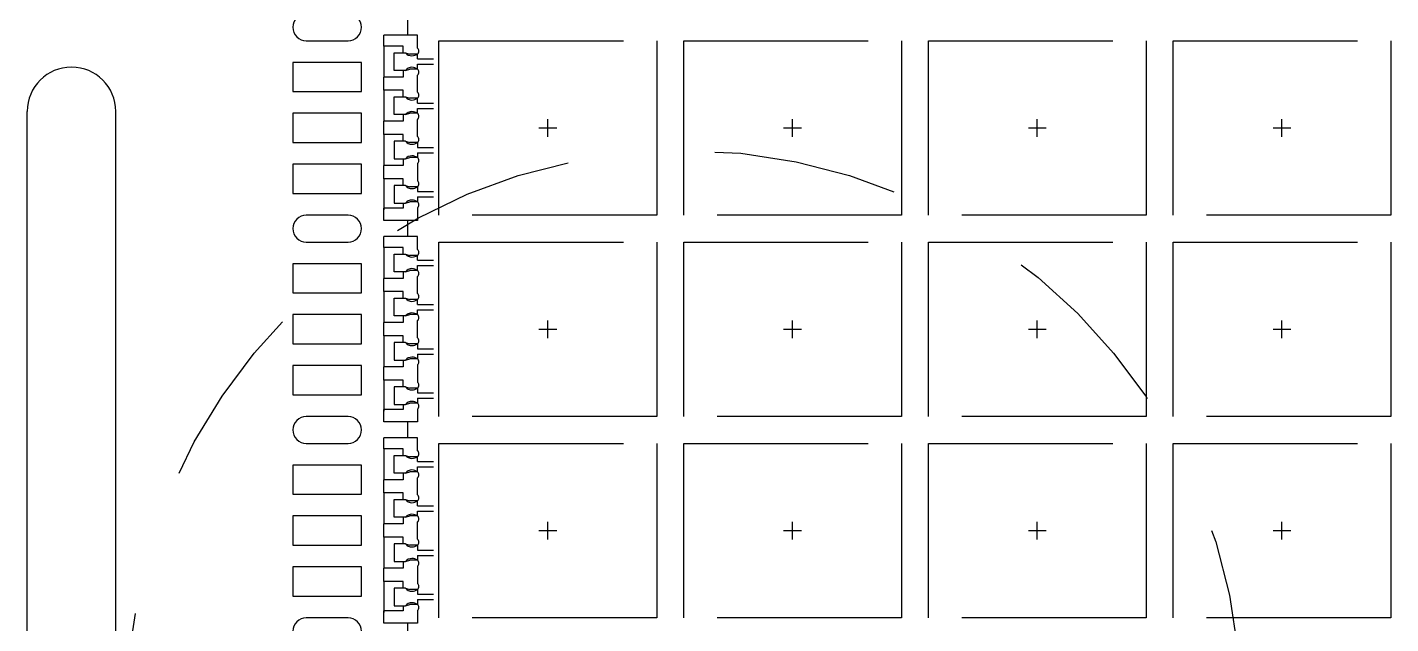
# Model space of a CAD drawing. Header units: millimetres. Extents: x -1.93 to 4.89, y -2.06 to 2.17.
# Drawn here: x -1.929 to -1.005, y -1.496 to -1.092 of the extents above; entities that cross this region are included whole.
import ezdxf

# ---------------------------------------------------------------- set-up
doc = ezdxf.new("R2010")
doc.units = ezdxf.units.MM
doc.header["$LTSCALE"] = 0.5
for name, pattern in [('CENTER', [50.8, 31.75, -6.35, 6.35, -6.35]), ('HIDDEN', [0.375, 0.25, -0.125]), ('PHANTOM', [2.5, 1.25, -0.25, 0.25, -0.25, 0.25, -0.25])]:
    doc.linetypes.add(name, pattern=pattern)
for name, color, linetype in [('BTM', 7, 'HIDDEN'), ('CEN', 2, 'CENTER'), ('PKG', 1, 'PHANTOM')]:
    doc.layers.add(name, color=color, linetype=linetype)

# ---------------------------------------------------------------- blocks, each defined once
blk = doc.blocks.new('*U0')
at = {"layer": 'CEN', "ltscale": 0.005}
for p, q in [((-0.006, 0), (0.006, 0)), ((0, -0.006), (0, 0.006))]:
    blk.add_line(p, q, dxfattribs=at)
at = {"layer": 'PKG', "color": 1, "linetype": 'HIDDEN'}
blk.add_lwpolyline([(-0.0738, -0.0591), (-0.0738, 0.0591), (0.0738, 0.0591), (0.0738, -0.0591)], close=True, dxfattribs=at)
blk = doc.blocks.new('*U1')
at = {"layer": 'CEN', "color": 0, "linetype": 'ByBlock', "lineweight": -2, "transparency": 16777216}
for p in [(0, 0.546), (0.1659, 0.546), (0.3318, 0.546), (0.4977, 0.546), (0, 0.4095), (0.1659, 0.4095), (0.3318, 0.4095), (0.4977, 0.4095), (0, 0.273), (0.1659, 0.273), (0.3318, 0.273), (0.4977, 0.273)]:
    blk.add_blockref('*U0', p, dxfattribs=at)

msp = doc.modelspace()

# ---------------------------------------------------------------- linework, layer by layer
at = {"ltscale": 0.03}
for p, q in [((-1.6644, -1.0974), (-1.68735, -1.0974)), ((-1.68735, -1.10475), (-1.68735, -1.0974)), ((-1.6644, -1.10608), (-1.6644, -1.0974)), ((-1.67415, -1.10475), (-1.68735, -1.10475)), ((-1.67415, -1.10925), (-1.67415, -1.10475)), ((-1.67415, -1.10925), (-1.67265, -1.10925)), ((-1.67265, -1.10925), (-1.66965, -1.11015)), ((-1.6644, -1.11015), (-1.66965, -1.11015)), ((-1.67415, -1.12575), (-1.68735, -1.12575)), ((-1.68735, -1.13475), (-1.68735, -1.12575)), ((-1.67265, -1.12125), (-1.67415, -1.12125)), ((-1.67415, -1.12125), (-1.67415, -1.12575)), ((-1.67265, -1.12125), (-1.66965, -1.12035)), ((-1.6644, -1.12035), (-1.66965, -1.12035)), ((-1.6644, -1.13608), (-1.6644, -1.12442)), ((-1.67415, -1.13475), (-1.68735, -1.13475)), ((-1.67415, -1.13925), (-1.67415, -1.13475)), ((-1.67415, -1.13925), (-1.67265, -1.13925)), ((-1.67265, -1.13925), (-1.66965, -1.14015)), ((-1.6644, -1.14015), (-1.66965, -1.14015)), ((-1.67265, -1.15125), (-1.67415, -1.15125)), ((-1.67415, -1.15125), (-1.67415, -1.15575)), ((-1.67265, -1.15125), (-1.66965, -1.15035)), ((-1.6644, -1.15035), (-1.66965, -1.15035)), ((-1.6644, -1.16608), (-1.6644, -1.15442)), ((-1.67415, -1.15575), (-1.68735, -1.15575)), ((-1.68735, -1.16475), (-1.68735, -1.15575)), ((-1.67415, -1.16475), (-1.68735, -1.16475)), ((-1.67415, -1.16925), (-1.67415, -1.16475)), ((-1.67265, -1.16925), (-1.67415, -1.16925)), ((-1.67265, -1.16925), (-1.66965, -1.17015)), ((-1.6644, -1.17015), (-1.66965, -1.17015)), ((-1.67415, -1.18125), (-1.67265, -1.18125)), ((-1.67415, -1.18125), (-1.67415, -1.18575)), ((-1.67265, -1.18125), (-1.66965, -1.18035)), ((-1.6644, -1.18035), (-1.66965, -1.18035)), ((-1.67415, -1.18575), (-1.68735, -1.18575)), ((-1.68735, -1.19475), (-1.68735, -1.18575)), ((-1.6644, -1.18442), (-1.6644, -1.19608)), ((-1.67415, -1.19475), (-1.68735, -1.19475)), ((-1.67415, -1.19925), (-1.67415, -1.19475)), ((-1.67265, -1.19925), (-1.67415, -1.19925)), ((-1.67265, -1.19925), (-1.66965, -1.20015)), ((-1.6644, -1.20015), (-1.66965, -1.20015)), ((-1.6644, -1.20015), (-1.66965, -1.20015)), ((-1.67265, -1.21125), (-1.66965, -1.21035)), ((-1.6644, -1.21035), (-1.66965, -1.21035)), ((-1.6644, -1.21035), (-1.66965, -1.21035)), ((-1.67415, -1.21455), (-1.68735, -1.21455)), ((-1.68735, -1.2231), (-1.68735, -1.21455)), ((-1.67415, -1.21125), (-1.67415, -1.21455)), ((-1.67415, -1.21125), (-1.67265, -1.21125)), ((-1.6644, -1.21442), (-1.6644, -1.2231)), ((-1.6644, -1.2231), (-1.68735, -1.2231)), ((-1.6644, -1.2339), (-1.68735, -1.2339)), ((-1.68735, -1.24125), (-1.68735, -1.2339)), ((-1.6644, -1.24258), (-1.6644, -1.2339)), ((-1.67415, -1.24125), (-1.68735, -1.24125)), ((-1.67415, -1.24575), (-1.67415, -1.24125)), ((-1.67415, -1.24575), (-1.67265, -1.24575)), ((-1.67265, -1.24575), (-1.66965, -1.24665)), ((-1.6644, -1.24665), (-1.66965, -1.24665)), ((-1.67265, -1.25775), (-1.66965, -1.25685)), ((-1.6644, -1.25685), (-1.66965, -1.25685)), ((-1.67415, -1.26225), (-1.68735, -1.26225)), ((-1.68735, -1.27125), (-1.68735, -1.26225)), ((-1.67265, -1.25775), (-1.67415, -1.25775)), ((-1.67415, -1.25775), (-1.67415, -1.26225)), ((-1.6644, -1.27258), (-1.6644, -1.26092)), ((-1.67415, -1.27125), (-1.68735, -1.27125)), ((-1.67415, -1.27575), (-1.67415, -1.27125)), ((-1.67415, -1.27575), (-1.67265, -1.27575)), ((-1.67265, -1.27575), (-1.66965, -1.27665)), ((-1.6644, -1.27665), (-1.66965, -1.27665)), ((-1.67415, -1.29225), (-1.68735, -1.29225)), ((-1.68735, -1.30125), (-1.68735, -1.29225)), ((-1.67265, -1.28775), (-1.67415, -1.28775)), ((-1.67415, -1.28775), (-1.67415, -1.29225)), ((-1.67265, -1.28775), (-1.66965, -1.28685)), ((-1.6644, -1.28685), (-1.66965, -1.28685)), ((-1.6644, -1.30258), (-1.6644, -1.29092)), ((-1.67415, -1.30125), (-1.68735, -1.30125)), ((-1.67415, -1.30575), (-1.67415, -1.30125)), ((-1.67265, -1.30575), (-1.67415, -1.30575)), ((-1.67265, -1.30575), (-1.66965, -1.30665)), ((-1.6644, -1.30665), (-1.66965, -1.30665)), ((-1.67415, -1.31775), (-1.67265, -1.31775)), ((-1.67415, -1.31775), (-1.67415, -1.32225)), ((-1.67265, -1.31775), (-1.66965, -1.31685)), ((-1.6644, -1.31685), (-1.66965, -1.31685)), ((-1.6644, -1.32092), (-1.6644, -1.33258)), ((-1.67415, -1.32225), (-1.68735, -1.32225)), ((-1.68735, -1.33125), (-1.68735, -1.32225)), ((-1.67415, -1.33125), (-1.68735, -1.33125)), ((-1.67415, -1.33575), (-1.67415, -1.33125)), ((-1.67265, -1.33575), (-1.67415, -1.33575)), ((-1.67265, -1.33575), (-1.66965, -1.33665)), ((-1.6644, -1.33665), (-1.66965, -1.33665)), ((-1.6644, -1.33665), (-1.66965, -1.33665)), ((-1.67415, -1.34775), (-1.67415, -1.35105)), ((-1.67415, -1.34775), (-1.67265, -1.34775)), ((-1.67265, -1.34775), (-1.66965, -1.34685)), ((-1.6644, -1.34685), (-1.66965, -1.34685)), ((-1.6644, -1.34685), (-1.66965, -1.34685)), ((-1.67415, -1.35105), (-1.68735, -1.35105)), ((-1.68735, -1.3596), (-1.68735, -1.35105)), ((-1.6644, -1.35092), (-1.6644, -1.3596)), ((-1.6644, -1.3596), (-1.68735, -1.3596)), ((-1.6644, -1.3704), (-1.68735, -1.3704)), ((-1.68735, -1.37775), (-1.68735, -1.3704)), ((-1.6644, -1.37908), (-1.6644, -1.3704)), ((-1.67415, -1.37775), (-1.68735, -1.37775)), ((-1.67415, -1.38225), (-1.67415, -1.37775)), ((-1.67415, -1.38225), (-1.67265, -1.38225)), ((-1.67265, -1.38225), (-1.66965, -1.38315)), ((-1.6644, -1.38315), (-1.66965, -1.38315)), ((-1.67265, -1.39425), (-1.67415, -1.39425)), ((-1.67415, -1.39425), (-1.67415, -1.39875)), ((-1.67265, -1.39425), (-1.66965, -1.39335)), ((-1.6644, -1.39335), (-1.66965, -1.39335)), ((-1.67415, -1.39875), (-1.68735, -1.39875)), ((-1.68735, -1.40775), (-1.68735, -1.39875)), ((-1.6644, -1.40908), (-1.6644, -1.39742)), ((-1.67415, -1.40775), (-1.68735, -1.40775)), ((-1.67415, -1.41225), (-1.67415, -1.40775)), ((-1.67415, -1.41225), (-1.67265, -1.41225)), ((-1.67265, -1.41225), (-1.66965, -1.41315)), ((-1.6644, -1.41315), (-1.66965, -1.41315)), ((-1.67265, -1.42425), (-1.66965, -1.42335)), ((-1.6644, -1.42335), (-1.66965, -1.42335)), ((-1.67415, -1.42875), (-1.68735, -1.42875)), ((-1.68735, -1.43775), (-1.68735, -1.42875)), ((-1.67265, -1.42425), (-1.67415, -1.42425)), ((-1.67415, -1.42425), (-1.67415, -1.42875)), ((-1.6644, -1.43908), (-1.6644, -1.42742)), ((-1.67415, -1.43775), (-1.68735, -1.43775)), ((-1.67415, -1.44225), (-1.67415, -1.43775)), ((-1.67265, -1.44225), (-1.67415, -1.44225)), ((-1.67265, -1.44225), (-1.66965, -1.44315)), ((-1.6644, -1.44315), (-1.66965, -1.44315)), ((-1.67415, -1.45875), (-1.68735, -1.45875)), ((-1.68735, -1.46775), (-1.68735, -1.45875)), ((-1.67415, -1.45425), (-1.67265, -1.45425)), ((-1.67415, -1.45425), (-1.67415, -1.45875)), ((-1.67265, -1.45425), (-1.66965, -1.45335)), ((-1.6644, -1.45335), (-1.66965, -1.45335)), ((-1.6644, -1.45742), (-1.6644, -1.46908)), ((-1.67415, -1.46775), (-1.68735, -1.46775)), ((-1.67415, -1.47225), (-1.67415, -1.46775)), ((-1.67265, -1.47225), (-1.67415, -1.47225)), ((-1.67265, -1.47225), (-1.66965, -1.47315)), ((-1.6644, -1.47315), (-1.66965, -1.47315)), ((-1.6644, -1.47315), (-1.66965, -1.47315)), ((-1.67415, -1.48755), (-1.68735, -1.48755)), ((-1.68735, -1.4961), (-1.68735, -1.48755)), ((-1.67415, -1.48425), (-1.67415, -1.48755)), ((-1.67415, -1.48425), (-1.67265, -1.48425)), ((-1.67265, -1.48425), (-1.66965, -1.48335)), ((-1.6644, -1.48335), (-1.66965, -1.48335)), ((-1.6644, -1.48335), (-1.66965, -1.48335)), ((-1.6644, -1.48742), (-1.6644, -1.4961)), ((-1.6644, -1.4961), (-1.68735, -1.4961))]:
    msp.add_line(p, q, dxfattribs=at)
for p, q in [((-1.929, -1.56899), (-1.929, -1.14901)), ((-1.869, -1.56899), (-1.869, -1.14901))]:
    msp.add_line(p, q)
for points in [[(-1.7115, -1.08285), (-1.73985, -1.08285, 0.414214), (-1.749, -1.092), (-1.749, -1.092, 0.414214), (-1.73985, -1.10115), (-1.7115, -1.10115, 0.414214), (-1.70235, -1.092), (-1.70235, -1.092, 0.414214)], [(-1.7115, -1.21935), (-1.73985, -1.21935, 0.414214), (-1.749, -1.2285), (-1.749, -1.2285, 0.414214), (-1.73985, -1.23765), (-1.7115, -1.23765, 0.414214), (-1.70235, -1.2285), (-1.70235, -1.2285, 0.414214)], [(-1.7115, -1.35585), (-1.73985, -1.35585, 0.414214), (-1.749, -1.365), (-1.749, -1.365, 0.414214), (-1.73985, -1.37415), (-1.7115, -1.37415, 0.414214), (-1.70235, -1.365), (-1.70235, -1.365, 0.414214)], [(-1.7115, -1.49235), (-1.73985, -1.49235, 0.414214), (-1.749, -1.5015), (-1.749, -1.5015, 0.414214), (-1.73985, -1.51065), (-1.7115, -1.51065, 0.414214), (-1.70235, -1.5015), (-1.70235, -1.5015, 0.414214)]]:
    msp.add_lwpolyline(points, format="xyb", close=True, dxfattribs=at)
for points in [[(-1.70235, -1.11585), (-1.749, -1.11585), (-1.749, -1.13565), (-1.70235, -1.13565)], [(-1.70235, -1.15035), (-1.749, -1.15035), (-1.749, -1.17015), (-1.70235, -1.17015)], [(-1.70235, -1.18485), (-1.749, -1.18485), (-1.749, -1.20465), (-1.70235, -1.20465)], [(-1.70235, -1.25235), (-1.749, -1.25235), (-1.749, -1.27215), (-1.70235, -1.27215)], [(-1.70235, -1.28685), (-1.749, -1.28685), (-1.749, -1.30665), (-1.70235, -1.30665)], [(-1.70235, -1.32135), (-1.749, -1.32135), (-1.749, -1.34115), (-1.70235, -1.34115)], [(-1.70235, -1.38885), (-1.749, -1.38885), (-1.749, -1.40865), (-1.70235, -1.40865)], [(-1.70235, -1.42335), (-1.749, -1.42335), (-1.749, -1.44315), (-1.70235, -1.44315)], [(-1.70235, -1.45785), (-1.749, -1.45785), (-1.749, -1.47765), (-1.70235, -1.47765)]]:
    msp.add_lwpolyline(points, close=True, dxfattribs=at)
at = {"color": 4, "linetype": 'HIDDEN'}
msp.add_circle((-1.48383, -1.55315), 0.37763, dxfattribs=at)
at = {"ltscale": 0.03}
for centre, radius, start, end in [((-1.66818, -1.10553), 0.00582, 219.71909, 270.24712), ((-1.66625, -1.10812), 0.00275, 312.27594, 47.72406), ((-1.66856, -1.10361), 0.00775, 273.03753, 302.45181), ((-1.66818, -1.12497), 0.00582, 89.75288, 140.28091), ((-1.66856, -1.12689), 0.00775, 57.54819, 86.96247), ((-1.66625, -1.12238), 0.00275, 312.27594, 47.72406), ((-1.66625, -1.13812), 0.00275, 312.27594, 47.72406), ((-1.66818, -1.13553), 0.00582, 219.71909, 270.24712), ((-1.66856, -1.13361), 0.00775, 273.03753, 302.45181), ((-1.66818, -1.15497), 0.00582, 89.75288, 140.28091), ((-1.66856, -1.15689), 0.00775, 57.54819, 86.96247), ((-1.66625, -1.15238), 0.00275, 312.27594, 47.72406), ((-1.66818, -1.16553), 0.00582, 219.71909, 270.24712), ((-1.66856, -1.16361), 0.00775, 273.03753, 302.45181), ((-1.66625, -1.16812), 0.00275, 312.27594, 47.72406), ((-1.66818, -1.18497), 0.00582, 89.75288, 140.28091), ((-1.66856, -1.18689), 0.00775, 57.54819, 86.96247), ((-1.66625, -1.18238), 0.00275, 312.27594, 47.72406), ((-1.66818, -1.19553), 0.00582, 219.71909, 270.24712), ((-1.66856, -1.19361), 0.00775, 273.03753, 302.45181), ((-1.66625, -1.19812), 0.00275, 312.27594, 47.72406), ((-1.66818, -1.21497), 0.00582, 89.75288, 140.28091), ((-1.66856, -1.21689), 0.00775, 57.54819, 86.96247), ((-1.66625, -1.21238), 0.00275, 312.27594, 47.72406), ((-1.66818, -1.24203), 0.00582, 219.71909, 270.24712), ((-1.66856, -1.24011), 0.00775, 273.03753, 302.45181), ((-1.66625, -1.24462), 0.00275, 312.27594, 47.72406), ((-1.66818, -1.26147), 0.00582, 89.75288, 140.28091), ((-1.66856, -1.26339), 0.00775, 57.54819, 86.96247), ((-1.66625, -1.25888), 0.00275, 312.27594, 47.72406), ((-1.66625, -1.27462), 0.00275, 312.27594, 47.72406), ((-1.66818, -1.27203), 0.00582, 219.71909, 270.24712), ((-1.66856, -1.27011), 0.00775, 273.03753, 302.45181), ((-1.66818, -1.29147), 0.00582, 89.75288, 140.28091), ((-1.66856, -1.29339), 0.00775, 57.54819, 86.96247), ((-1.66625, -1.28888), 0.00275, 312.27594, 47.72406), ((-1.66625, -1.30462), 0.00275, 312.27594, 47.72406), ((-1.66818, -1.30203), 0.00582, 219.71909, 270.24712), ((-1.66856, -1.30011), 0.00775, 273.03753, 302.45181), ((-1.66818, -1.32147), 0.00582, 89.75288, 140.28091), ((-1.66856, -1.32339), 0.00775, 57.54819, 86.96247), ((-1.66625, -1.31888), 0.00275, 312.27594, 47.72406), ((-1.66818, -1.33203), 0.00582, 219.71909, 270.24712), ((-1.66856, -1.33011), 0.00775, 273.03753, 302.45181), ((-1.66625, -1.33462), 0.00275, 312.27594, 47.72406), ((-1.66818, -1.35147), 0.00582, 89.75288, 140.28091), ((-1.66856, -1.35339), 0.00775, 57.54819, 86.96247), ((-1.66625, -1.34888), 0.00275, 312.27594, 47.72406), ((-1.66818, -1.37853), 0.00582, 219.71909, 270.24712), ((-1.66856, -1.37661), 0.00775, 273.03753, 302.45181), ((-1.66625, -1.38112), 0.00275, 312.27594, 47.72406), ((-1.66818, -1.39797), 0.00582, 89.75288, 140.28091), ((-1.66856, -1.39989), 0.00775, 57.54819, 86.96247), ((-1.66625, -1.39538), 0.00275, 312.27594, 47.72406), ((-1.66818, -1.40853), 0.00582, 219.71909, 270.24712), ((-1.66856, -1.40661), 0.00775, 273.03753, 302.45181), ((-1.66625, -1.41112), 0.00275, 312.27594, 47.72406), ((-1.66818, -1.42797), 0.00582, 89.75288, 140.28091), ((-1.66856, -1.42989), 0.00775, 57.54819, 86.96247), ((-1.66625, -1.42538), 0.00275, 312.27594, 47.72406), ((-1.66625, -1.44112), 0.00275, 312.27594, 47.72406), ((-1.66818, -1.43853), 0.00582, 219.71909, 270.24712), ((-1.66856, -1.43661), 0.00775, 273.03753, 302.45181), ((-1.66818, -1.45797), 0.00582, 89.75288, 140.28091), ((-1.66856, -1.45989), 0.00775, 57.54819, 86.96247), ((-1.66625, -1.45538), 0.00275, 312.27594, 47.72406), ((-1.66625, -1.47112), 0.00275, 312.27594, 47.72406), ((-1.66818, -1.46853), 0.00582, 219.71909, 270.24712), ((-1.66856, -1.46661), 0.00775, 273.03753, 302.45181), ((-1.66818, -1.48797), 0.00582, 89.75288, 140.28091), ((-1.66856, -1.48989), 0.00775, 57.54819, 86.96247), ((-1.66625, -1.48538), 0.00275, 312.27594, 47.72406)]:
    msp.add_arc(centre, radius, start, end, dxfattribs=at)
at = {"color": 0}
msp.add_arc((-1.899, -1.14901), 0.03, 0, 180, dxfattribs=at)
at = {"layer": 'BTM', "ltscale": 0.03}
for p, q in [((-1.671, -1.0974), (-1.671, -1.0866)), ((-1.68735, -1.10475), (-1.68735, -1.12575)), ((-1.6644, -1.11345), (-1.6644, -1.11015)), ((-1.6644, -1.11345), (-1.6536, -1.11345)), ((-1.6644, -1.11705), (-1.6536, -1.11705)), ((-1.6644, -1.12035), (-1.6644, -1.11705)), ((-1.68735, -1.13475), (-1.68735, -1.15575)), ((-1.6644, -1.14345), (-1.6644, -1.14015)), ((-1.6644, -1.14345), (-1.6536, -1.14345)), ((-1.6644, -1.14705), (-1.6536, -1.14705)), ((-1.6644, -1.15035), (-1.6644, -1.14705)), ((-1.68735, -1.16475), (-1.68735, -1.18575)), ((-1.6644, -1.17015), (-1.6644, -1.17345)), ((-1.6644, -1.17345), (-1.6536, -1.17345)), ((-1.6644, -1.17705), (-1.6536, -1.17705)), ((-1.6644, -1.17705), (-1.6644, -1.18035)), ((-1.68735, -1.19475), (-1.68735, -1.21575)), ((-1.6644, -1.20015), (-1.6644, -1.20345)), ((-1.6644, -1.20345), (-1.6536, -1.20345)), ((-1.6644, -1.20705), (-1.6536, -1.20705)), ((-1.6644, -1.20705), (-1.6644, -1.21035)), ((-1.671, -1.2339), (-1.671, -1.2231)), ((-1.68735, -1.24125), (-1.68735, -1.26225)), ((-1.6644, -1.24995), (-1.6644, -1.24665)), ((-1.6644, -1.24995), (-1.6536, -1.24995)), ((-1.6644, -1.25355), (-1.6536, -1.25355)), ((-1.6644, -1.25685), (-1.6644, -1.25355)), ((-1.68735, -1.27125), (-1.68735, -1.29225)), ((-1.6644, -1.27995), (-1.6644, -1.27665)), ((-1.6644, -1.27995), (-1.6536, -1.27995)), ((-1.6644, -1.28355), (-1.6536, -1.28355)), ((-1.6644, -1.28685), (-1.6644, -1.28355)), ((-1.68735, -1.30125), (-1.68735, -1.32225)), ((-1.6644, -1.30665), (-1.6644, -1.30995)), ((-1.6644, -1.30995), (-1.6536, -1.30995)), ((-1.6644, -1.31355), (-1.6536, -1.31355)), ((-1.6644, -1.31355), (-1.6644, -1.31685)), ((-1.68735, -1.33125), (-1.68735, -1.35225)), ((-1.6644, -1.33665), (-1.6644, -1.33995)), ((-1.6644, -1.33995), (-1.6536, -1.33995)), ((-1.6644, -1.34355), (-1.6536, -1.34355)), ((-1.6644, -1.34355), (-1.6644, -1.34685)), ((-1.671, -1.3704), (-1.671, -1.3596)), ((-1.68735, -1.37775), (-1.68735, -1.39875)), ((-1.6644, -1.38645), (-1.6644, -1.38315)), ((-1.6644, -1.38645), (-1.6536, -1.38645)), ((-1.6644, -1.39005), (-1.6536, -1.39005)), ((-1.6644, -1.39335), (-1.6644, -1.39005)), ((-1.68735, -1.40775), (-1.68735, -1.42875)), ((-1.6644, -1.41645), (-1.6644, -1.41315)), ((-1.6644, -1.41645), (-1.6536, -1.41645)), ((-1.6644, -1.42005), (-1.6536, -1.42005)), ((-1.6644, -1.42335), (-1.6644, -1.42005)), ((-1.68735, -1.43775), (-1.68735, -1.45875)), ((-1.6644, -1.44315), (-1.6644, -1.44645)), ((-1.6644, -1.44645), (-1.6536, -1.44645)), ((-1.6644, -1.45005), (-1.6536, -1.45005)), ((-1.6644, -1.45005), (-1.6644, -1.45335)), ((-1.68735, -1.46775), (-1.68735, -1.48875)), ((-1.6644, -1.47315), (-1.6644, -1.47645)), ((-1.6644, -1.47645), (-1.6536, -1.47645)), ((-1.6644, -1.48005), (-1.6536, -1.48005)), ((-1.6644, -1.48005), (-1.6644, -1.48335)), ((-1.671, -1.5069), (-1.671, -1.4961))]:
    msp.add_line(p, q, dxfattribs=at)
for points in [[(-1.67415, -1.12125), (-1.68015, -1.12125), (-1.68015, -1.10925), (-1.67415, -1.10925)], [(-1.67415, -1.15125), (-1.68015, -1.15125), (-1.68015, -1.13925), (-1.67415, -1.13925)], [(-1.67415, -1.16925), (-1.68015, -1.16925), (-1.68015, -1.18125), (-1.67415, -1.18125)], [(-1.67415, -1.19925), (-1.68015, -1.19925), (-1.68015, -1.21125), (-1.67415, -1.21125), (-1.67415, -1.21125)], [(-1.67415, -1.25775), (-1.68015, -1.25775), (-1.68015, -1.24575), (-1.67415, -1.24575)], [(-1.67415, -1.28775), (-1.68015, -1.28775), (-1.68015, -1.27575), (-1.67415, -1.27575)], [(-1.67415, -1.30575), (-1.68015, -1.30575), (-1.68015, -1.31775), (-1.67415, -1.31775)], [(-1.67415, -1.33575), (-1.68015, -1.33575), (-1.68015, -1.34775), (-1.67415, -1.34775), (-1.67415, -1.34775)], [(-1.67415, -1.39425), (-1.68015, -1.39425), (-1.68015, -1.38225), (-1.67415, -1.38225)], [(-1.67415, -1.42425), (-1.68015, -1.42425), (-1.68015, -1.41225), (-1.67415, -1.41225)], [(-1.67415, -1.44225), (-1.68015, -1.44225), (-1.68015, -1.45425), (-1.67415, -1.45425)], [(-1.67415, -1.47225), (-1.68015, -1.47225), (-1.68015, -1.48425), (-1.67415, -1.48425), (-1.67415, -1.48425)]]:
    msp.add_lwpolyline(points, dxfattribs=at)

# ---------------------------------------------------------------- block references
at = {"layer": 'CEN'}
msp.add_blockref('*U1', (-1.57605, -1.70625), dxfattribs=at)

doc.saveas('drawing.dxf')
